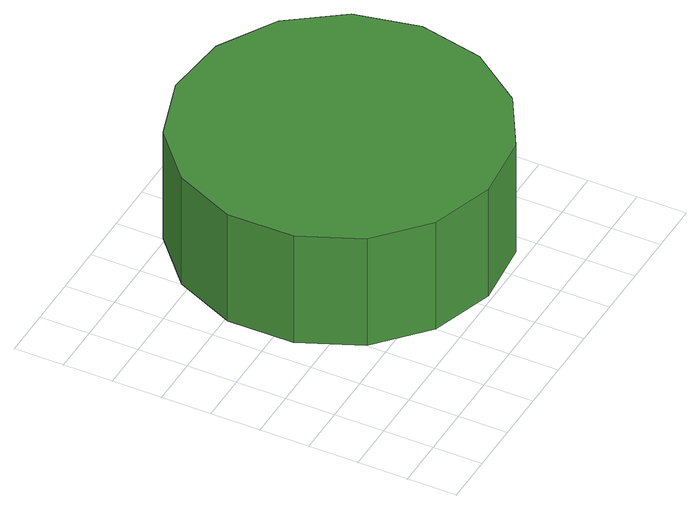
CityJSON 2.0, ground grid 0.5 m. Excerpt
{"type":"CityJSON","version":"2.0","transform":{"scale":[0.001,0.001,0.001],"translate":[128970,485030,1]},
"CityObjects":{
"tree1":{"type":"SolitaryVegetationObject","attributes":{"function":"something"},"geometry":[{"type":"MultiSurface","lod":"1","boundaries":[[[0,1,2,3,4,5,6,7,8,9,10,11,12,13,14]],[[15,16,17,18,19,20,21,22,23,24,25,26,27,28,29]],[[0,29,28,1]],[[1,28,27,2]],[[2,27,26,3]],[[3,26,25,4]],[[4,25,24,5]],[[5,24,23,6]],[[6,23,22,7]],[[7,22,21,8]],[[8,21,20,9]],[[9,20,19,10]],[[10,19,18,11]],[[11,18,17,12]],[[12,17,16,13]],[[13,16,15,14]],[[14,15,29,0]]]}]}
},
"vertices":[
[3914,2139,1512],[3775,2791,1512],[3383,3331,1512],[2806,3664,1512],[2143,3734,1512],[1509,3528,1512],[1013,3082,1512],[742,2473,1512],[742,1806,1512],[1013,1197,1512],[1509,751,1512],[2143,545,1512],[2806,614,1512],[3383,948,1512],[3775,1487,1512],[3775,1487,262],[3383,948,262],[2806,614,262],[2143,545,262],[1509,751,262],[1013,1197,262],[742,1806,262],[742,2473,262],[1013,3082,262],[1509,3528,262],[2143,3734,262],[2806,3664,262],[3383,3331,262],[3775,2791,262],[3914,2139,262]
]}
